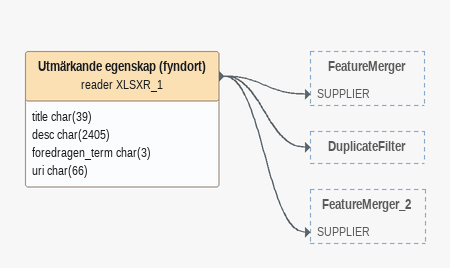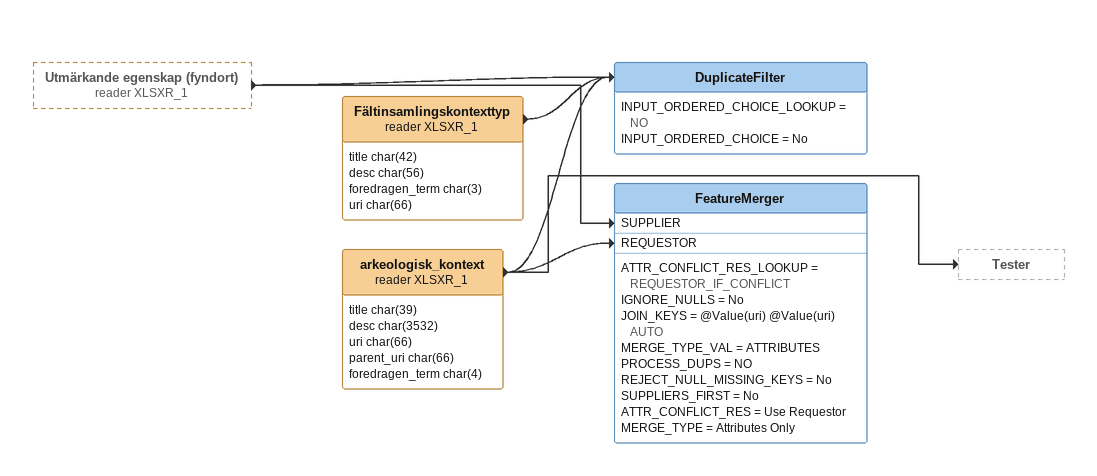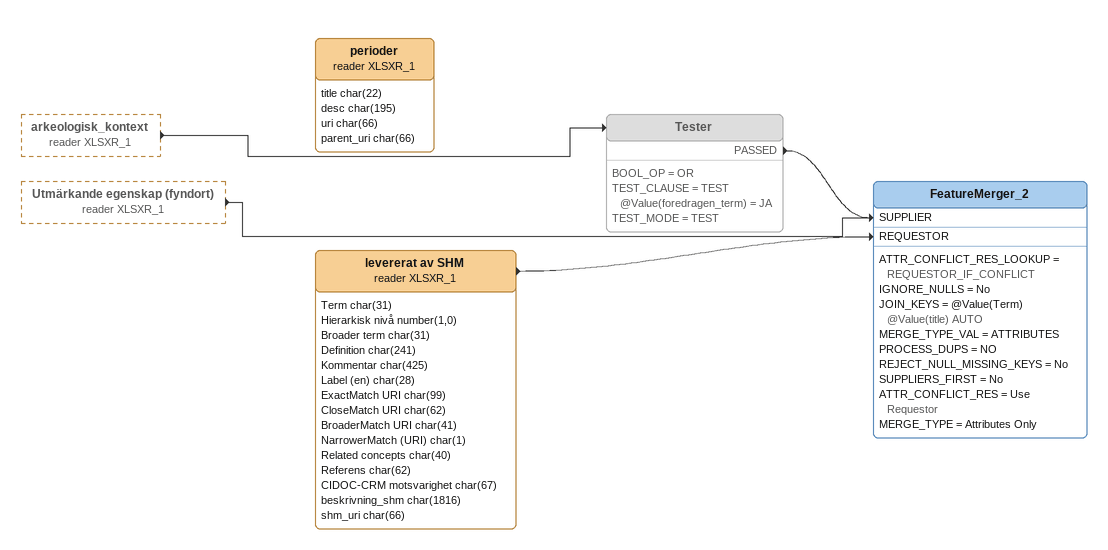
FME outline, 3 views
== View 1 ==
Utmärkande egenskap (fyndort) (reader XLSXR_1)
    attributes: title char(39), desc char(2405), foredragen_term char(3), uri char(66)
    -> FeatureMerger [SUPPLIER]
    -> DuplicateFilter
    -> FeatureMerger_2 [SUPPLIER]

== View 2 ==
Utmärkande egenskap (fyndort) (reader XLSXR_1) [outside]
    -> FeatureMerger [SUPPLIER]
    -> DuplicateFilter
Fältinsamlingskontexttyp (reader XLSXR_1)
    attributes: title char(42), desc char(56), foredragen_term char(3), uri char(66)
    -> DuplicateFilter
arkeologisk_kontext (reader XLSXR_1)
    attributes: title char(39), desc char(3532), uri char(66), parent_uri char(66), foredragen_term char(4)
    -> FeatureMerger [REQUESTOR]
    -> Tester
    -> DuplicateFilter
DuplicateFilter
    INPUT_ORDERED_CHOICE_LOOKUP = NO
    INPUT_ORDERED_CHOICE = No
FeatureMerger
    ATTR_CONFLICT_RES_LOOKUP = REQUESTOR_IF_CONFLICT
    IGNORE_NULLS = No
    JOIN_KEYS = @Value(uri) @Value(uri) AUTO
    MERGE_TYPE_VAL = ATTRIBUTES
    PROCESS_DUPS = NO
    REJECT_NULL_MISSING_KEYS = No
    SUPPLIERS_FIRST = No
    ATTR_CONFLICT_RES = Use Requestor
    MERGE_TYPE = Attributes Only

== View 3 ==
arkeologisk_kontext (reader XLSXR_1) [outside]
    -> Tester
Utmärkande egenskap (fyndort) (reader XLSXR_1) [outside]
    -> FeatureMerger_2 [SUPPLIER]
perioder (reader XLSXR_1)
    attributes: title char(22), desc char(195), uri char(66), parent_uri char(66)
Tester [off]
    BOOL_OP = OR
    TEST_CLAUSE = TEST @Value(foredragen_term) = JA
    TEST_MODE = TEST
    PASSED -> FeatureMerger_2 [SUPPLIER]
levererat av SHM (reader XLSXR_1)
    attributes: Term char(31), Hierarkisk nivå number(1,0), Broader term char(31), Definition char(241), Kommentar char(425), Label (en) char(28), ExactMatch URI char(99), CloseMatch URI char(62), BroaderMatch URI char(41), NarrowerMatch (URI) char(1), Related concepts char(40), Referens char(62), CIDOC-CRM motsvarighet char(67), beskrivning_shm char(1816), shm_uri char(66)
    -> FeatureMerger_2 [REQUESTOR]
FeatureMerger_2
    ATTR_CONFLICT_RES_LOOKUP = REQUESTOR_IF_CONFLICT
    IGNORE_NULLS = No
    JOIN_KEYS = @Value(Term) @Value(title) AUTO
    MERGE_TYPE_VAL = ATTRIBUTES
    PROCESS_DUPS = NO
    REJECT_NULL_MISSING_KEYS = No
    SUPPLIERS_FIRST = No
    ATTR_CONFLICT_RES = Use Requestor
    MERGE_TYPE = Attributes Only
